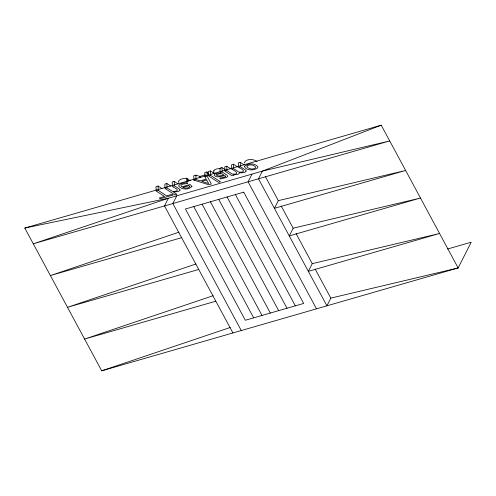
<?xml version="1.0" encoding="UTF-8"?>
<svg xmlns="http://www.w3.org/2000/svg" width="496" height="496" viewBox="0 0 496 496"><rect width="100%" height="100%" fill="white"/><g stroke="black" fill="none" stroke-linecap="round" stroke-linejoin="round"><path stroke-width="0.74" d="M214.018 173.588C212.003 168.919 217.688 168.479 220.708 168.665M176.75 195.821L172.837 203.527L241.261 330.547M251.993 174.102L248.081 181.809L316.504 308.828M278.318 200.638L274.406 208.339L405.629 170.469L278.318 200.638L265.298 176.471M293.167 228.203L289.255 235.91L420.478 198.034L293.167 228.203L281.213 206.014M312.257 263.649L308.351 271.355L439.574 233.48L312.257 263.649L296.106 233.659M447.541 249.029L471.2 242.203L458.137 267.952L330.826 298.115L326.914 305.821L258.497 178.802L262.403 171.101L381.232 125.178L458.137 267.952L101.705 370.822L24.8 228.048L381.232 125.178M178.944 232.196L50.394 275.559L181.61 237.683M196.05 263.953L67.493 307.309L198.716 269.44M213.156 295.709L84.599 339.066L215.822 301.196M101.705 370.822L230.262 327.459M161.919 188.523L158.081 186.037L155.973 186.645L156.166 190.321M170.946 186.174L166.836 183.508L164.839 184.084L165.032 187.767M178.194 183.997L174.183 181.387L172.18 181.964L172.372 185.647M205.294 174.877L199.913 176.433L195.846 175.138L193.719 175.751L193.948 180.166L208.717 184.748L211.315 183.997L207.229 176.334L205.003 176.979L206.2 179.099L200.142 180.848L196.075 179.552L193.948 180.166M208.698 175.113L206.993 171.92L204.774 172.558L204.966 176.241M214.074 173.34L210.378 170.94L208.376 171.517L208.568 175.2M224.967 169.564L221.948 167.605L219.957 168.175L220.15 171.858M230.863 168.882L226.753 166.216L224.756 166.792L224.948 170.475M237.572 166.91L233.498 164.269L231.502 164.846L231.694 168.528M244.317 164.963L240.25 162.322L238.247 162.899L238.44 166.582M188.058 181.245L187.941 179.037L187.941 181.282M187.792 180.662L189.85 180.067L190.495 180.488M24.8 228.048L168.417 198.226L262.403 171.101L389.72 140.932L33.288 243.803L168.417 198.226L164.505 205.933L232.928 332.946M187.941 179.037L186.645 178.194C183.867 178.69 179.794 178.566 178.368 181.412L178.938 182.516M257.114 161.553C253.741 158.869 246.679 158.447 244.367 162.403L244.559 162.942M315.171 269.055L330.826 298.115M235.402 194.568L295.337 305.834M227.069 196.974L287.004 308.239M218.736 199.38L278.671 310.645M210.409 201.785L270.339 313.05M202.077 204.191L262.012 315.456M193.744 206.596L253.679 317.862M213.863 170.643L213.925 170.996M240.25 162.322L240.442 165.999M233.498 164.269L233.69 167.946M226.753 166.216L226.945 169.892M221.948 167.605L222.14 171.281M210.378 170.94L210.571 174.623M206.993 171.92L207.185 175.596M199.913 176.433L199.993 177.903M195.846 175.138L196.038 178.814M186.645 178.194L186.837 181.877M174.183 181.387L174.375 185.07M166.836 183.508L167.028 187.19M158.081 186.037L158.274 189.714M216.566 174.772L216.516 175.15C218.569 176.923 221.582 175.299 223.888 175.001L221.929 173.724L218.897 173.867L216.566 174.772M225.531 176.266C225.091 178.498 217.186 177.066 220.608 178.963L226.505 177.456L227.838 176.371L227.013 175.162L222.177 172.019L220.187 172.596L220.937 173.085C218.693 173.197 215.382 172.85 214.092 175.063C216.213 178.548 221.718 176.105 224.843 175.615L225.531 176.266M180.054 189.993L179.763 190.718L177.946 191.605L173.358 192.008L176.923 194.32L174.921 194.897L165.069 188.505L167.071 187.922L172.348 191.351L174.518 191.307A3.974 1.637 -3 0 0 176.936 190.805C179.217 189.119 172.912 187.575 172.41 186.384L174.412 185.808L179 188.784L180.054 189.993M244.677 166.284L244.596 166.817C245.458 168.944 248.143 169.551 250.195 169.83A5.518 2.269 -3 0 0 253.834 169.644L256.959 168.572L258.001 167.071C255.384 162.917 247.975 163.029 244.677 166.284M246.208 170.996L244.95 172.23L242.073 172.806L239.394 172.72L239.432 173.234L238.433 174.077L236.561 174.629L233.275 174.716L234.056 175.224L232.06 175.801L224.986 171.207L226.988 170.63L232.264 174.059C238.954 174.679 237.51 171.653 231.731 169.26L233.734 168.683L238.948 172.112C245.638 172.744 244.354 169.737 238.477 167.313L240.479 166.737L245.129 169.762L246.208 170.996M191.946 186.403C189.15 190.024 181.009 189.956 178.597 185.833C180.023 182.987 184.097 183.105 186.874 182.615C190.749 184.562 181.114 182.745 180.91 185.702L181.846 186.862L190.08 184.481L191.946 186.403M247.039 165.986L247.089 167.047L248.043 167.865L250.933 168.95A3.156 1.296 -3 0 0 253.233 168.876L254.702 168.448A3.131 1.29 -3 0 0 255.738 167.561L255.725 167.214C253.847 164.622 249.593 164.089 247.039 165.986M189.782 186.756C188.034 188.486 184.903 188.356 182.757 187.451L189.044 185.64L189.782 186.756M158.311 190.452L156.203 191.059L164.517 196.459L159.197 197.997L160.313 198.716L173.061 195.04L171.945 194.314L166.625 195.852L158.311 190.452M210.608 175.361L208.611 175.937L218.463 182.336L220.46 181.753L210.608 175.361M206.683 179.967L201.798 181.375L208.68 183.557L206.683 179.967M243.734 192.169L185.411 208.996L245.346 320.261L303.67 303.428L243.734 192.169"/></g></svg>
